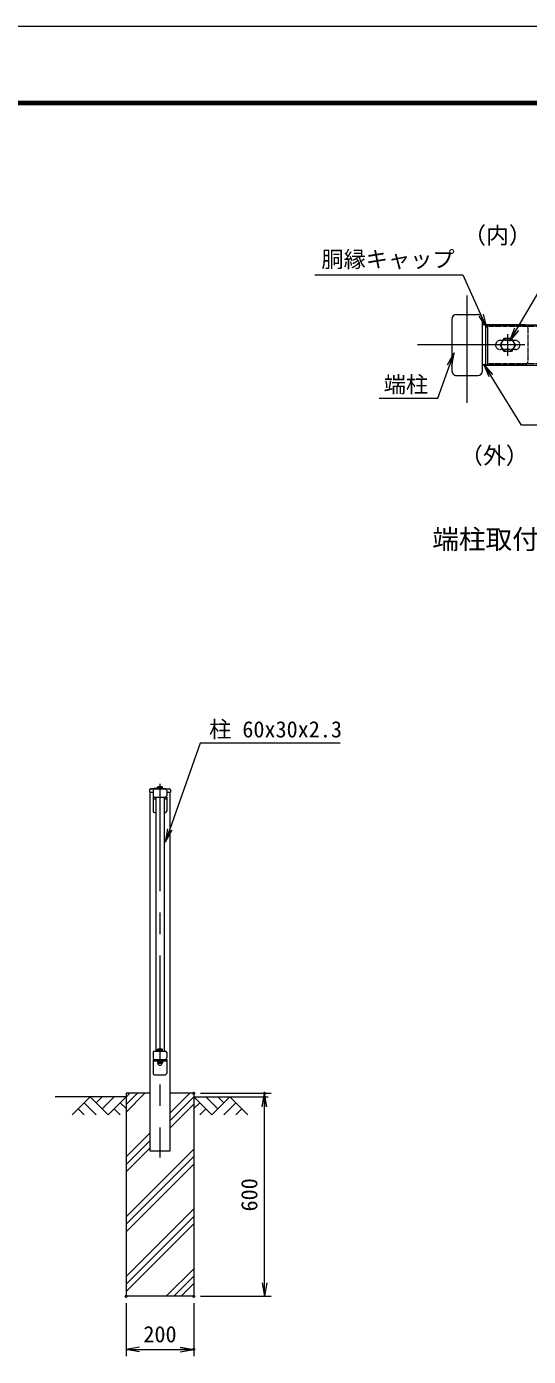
# Model space of a CAD drawing. Units: millimetres at full size. Extents: x -4200 to 4200, y -2970 to 2970.
# Drawn here: x -172 to 1311, y -961 to 2970 of the extents above; entities that cross this region are included whole.
import ezdxf
from ezdxf.enums import TextEntityAlignment as Align

# ---------------------------------------------------------------- set-up
doc = ezdxf.new("R2010")
doc.units = ezdxf.units.MM
doc.header["$LTSCALE"] = 10
doc.header["$PDMODE"] = 32
doc.header["$PDSIZE"] = 5
doc.linetypes.add('USER1', pattern=[50.8, 31.75, -6.35, 6.35, -6.35])
doc.linetypes.add('USER2', pattern=[0.375, 0.25, -0.125])
for name, color, linetype, lineweight in [('0-0_D-BGD', 7, 'Continuous', 18), ('0-1_D-STR4', 7, 'Continuous', 18), ('0-2_D-DCR-HCH', 7, 'Continuous', 13), ('0-3_D-BMK', 2, 'USER1', 13), ('0-4_D-TTL-TXT', 7, 'Continuous', 18), ('0-5_D-STR-DIM', 7, 'Continuous', 13), ('0-6_0', 7, 'Continuous', 18), ('0-8_D-STR1', 1, 'Continuous', 18), ('0-9_D-STR3', 3, 'Continuous', 13), ('0-A_D-STR-TXT', 7, 'Continuous', 13), ('0-B_D-TTL', 7, 'Continuous', 18)]:
    doc.layers.add(name, color=color, linetype=linetype, lineweight=lineweight)
doc.layers.add('0-7_Defpoints', color=253, linetype='Continuous')
doc.styles.add('ＭＳ ゴシック', font='')
doc.styles.get('ＭＳ ゴシック').set_extended_font_data('MS Gothic')

# ---------------------------------------------------------------- blocks, each defined once
blk = doc.blocks.new('_Open')
at = {"layer": '0-6_0'}
blk.add_line((-10, 1.667), (0, 0), dxfattribs=at)
blk.add_lwpolyline([(-10, -1.667), (0, 0), (-10, 0)], dxfattribs=at)

msp = doc.modelspace()

# ---------------------------------------------------------------- linework, layer by layer
at = {"layer": '0-0_D-BGD'}
for p, q in [((122.17, -193.38), (-87.83, -193.38)), ((322.17, -193.38), (542.17, -193.38))]:
    msp.add_line(p, q, dxfattribs=at)
at = {"layer": '0-1_D-STR4'}
for p, q in [((192.17, -183.38), (122.17, -183.38)), ((122.17, -183.38), (122.17, -783.38)), ((322.17, -183.38), (252.17, -183.38)), ((322.17, -183.38), (322.17, -783.38)), ((322.17, -783.38), (122.17, -783.38))]:
    msp.add_line(p, q, dxfattribs=at)
at = {"layer": '0-2_D-DCR-HCH'}
for p, q in [((15.74, -193.38), (-37.47, -246.59)), ((15.74, -193.38), (68.96, -246.59)), ((33.48, -211.12), (51.22, -193.38)), ((51.22, -228.86), (86.69, -193.38)), ((68.96, -246.59), (122.17, -193.38)), ((375.38, -246.59), (322.17, -193.38)), ((393.12, -228.86), (357.64, -193.38)), ((428.59, -193.38), (375.38, -246.59)), ((410.95, -211.21), (393.12, -193.38)), ((428.59, -193.38), (481.8, -246.59)), ((-19.73, -228.86), (-1.91, -246.59)), ((-1.99, -211.12), (33.64, -246.59)), ((86.69, -228.86), (104.51, -246.59)), ((104.43, -211.12), (122.17, -228.78)), ((339.91, -211.12), (322.17, -228.78)), ((357.64, -228.86), (339.82, -246.59)), ((446.33, -211.12), (410.69, -246.59)), ((464.07, -228.86), (446.25, -246.59))]:
    msp.add_line(p, q, dxfattribs=at)
at = {"layer": '0-3_D-BMK'}
for p, q in [((1129.81, 1857.9), (1129.81, 2199.61)), ((1249.81, 1997.11), (1249.81, 2060.4)), ((1300.67, 2028.75), (958.96, 2028.75)), ((222.17, 731.62), (222.17, -373.38))]:
    msp.add_line(p, q, dxfattribs=at)
at = {"layer": '0-5_D-STR-DIM'}
for p, q in [((342.17, -183.38), (551.18, -183.38)), ((531.18, -783.38), (531.18, -183.38)), ((342.17, -783.38), (551.18, -783.38)), ((122.17, -803.38), (122.17, -960.7)), ((322.17, -803.38), (322.17, -960.7)), ((122.17, -940.7), (322.17, -940.7))]:
    msp.add_line(p, q, dxfattribs=at)
at = {"layer": '0-6_0'}
for p, q in [((122.17, -239.02), (177.8, -183.38)), ((122.17, -216.92), (155.71, -183.38)), ((122.17, -194.82), (133.61, -183.38)), ((252.17, -241.6), (310.39, -183.38)), ((252.17, -263.7), (322.17, -193.7)), ((252.17, -285.79), (322.17, -215.79)), ((122.17, -371.6), (192.17, -301.6)), ((122.17, -393.7), (192.17, -323.7)), ((122.17, -415.79), (192.17, -345.79)), ((122.17, -548.38), (322.17, -348.38)), ((122.17, -570.47), (322.17, -370.47)), ((122.17, -592.57), (322.17, -392.57)), ((122.17, -725.15), (322.17, -525.15)), ((122.17, -747.25), (322.17, -547.25)), ((122.17, -769.35), (322.17, -569.35)), ((240.72, -783.38), (322.17, -701.93)), ((262.81, -783.38), (322.17, -724.03)), ((284.91, -783.38), (322.17, -746.12))]:
    msp.add_line(p, q, dxfattribs=at)
at = {"layer": '0-7_Defpoints'}
for p in [(322.17, -183.38), (531.18, -183.38), (122.17, -783.38), (322.17, -783.38), (322.17, -783.38), (322.17, -940.7)]:
    msp.add_point(p, dxfattribs=at)
at = {"layer": '0-8_D-STR1'}
for p, q in [((1084.81, 2104.95), (1084.81, 1952.55)), ((1098.61, 2118.75), (1161.01, 2118.75)), ((1174.81, 1952.55), (1174.81, 2104.95)), ((1297.81, 2088.75), (1174.81, 2088.75)), ((1183.81, 2088.75), (1728.31, 2088.75)), ((1183.81, 2083.5), (1183.81, 1974)), ((1188.31, 2088), (1189.81, 2088)), ((1189.81, 2088.75), (1189.81, 1968.75)), ((1297.81, 1968.75), (1174.81, 1968.75)), ((1183.81, 1968.75), (1728.31, 1968.75)), ((1188.31, 1969.5), (1189.81, 1969.5)), ((1098.61, 1938.75), (1161.01, 1938.75)), ((190.92, 713.62), (190.92, 706.62)), ((214.67, 718.82), (193.92, 716.62)), ((193.92, 716.62), (214.67, 716.62)), ((202.17, 712.02), (202.17, 696.22)), ((206.77, 716.62), (237.57, 716.62)), ((229.67, 718.82), (250.42, 716.62)), ((229.67, 716.62), (250.42, 716.62)), ((242.17, 712.02), (242.17, 696.22)), ((253.42, 713.62), (253.42, 706.62)), ((190.92, 706.62), (202.17, 706.62)), ((192.17, 706.62), (192.17, -353.38)), ((202.17, 691.62), (202.17, 650.62)), ((202.17, 687.12), (209.67, 687.12)), ((206.77, 691.62), (237.57, 691.62)), ((209.67, 691.62), (209.67, -58.38)), ((234.67, 691.62), (234.67, -58.38)), ((234.67, 687.12), (242.17, 687.12)), ((242.17, 706.62), (253.42, 706.62)), ((252.17, -353.38), (252.17, 706.62)), ((206.17, 646.62), (209.67, 646.62)), ((234.67, 646.62), (238.17, 646.62)), ((202.17, -62.98), (202.17, -78.78)), ((206.77, -58.38), (237.57, -58.38)), ((242.17, -62.98), (242.17, -78.78)), ((202.17, -83.38), (202.17, -124.38)), ((202.17, -87.88), (242.17, -87.88)), ((206.77, -83.38), (237.57, -83.38)), ((206.17, -128.38), (238.17, -128.38)), ((192.17, -353.38), (252.17, -353.38))]:
    msp.add_line(p, q, dxfattribs=at)
at = {"layer": '0-8_D-STR1', "linetype": 'USER2'}
for p, q in [((1189.81, 2083.95), (1728.31, 2083.95)), ((1309.81, 1980.75), (1309.81, 2076.75)), ((1272.31, 2042.25), (1227.31, 2042.25)), ((1272.31, 2015.25), (1227.31, 2015.25)), ((1189.81, 1973.55), (1728.31, 1973.55))]:
    msp.add_line(p, q, dxfattribs=at)
at = {"layer": '0-8_D-STR1'}
for points in [[(202.17, 691.62), (242.17, 691.62), (242.17, 650.62)], [(202.17, -83.38), (242.17, -83.38), (242.17, -124.38)]]:
    msp.add_lwpolyline(points, dxfattribs=at)
for centre, radius, start, end in [((1098.61, 2104.95), 13.8, 90.00002, 179.99999), ((1161.01, 2104.95), 13.8, 0, 90.00002), ((1188.31, 2083.5), 4.5, 90, 180), ((1188.31, 1974), 4.5, 180, 270), ((1098.61, 1952.55), 13.8, 179.99999, 270.00002), ((1161.01, 1952.55), 13.8, 270.00002, 0), ((193.92, 713.62), 3, 90, 180), ((206.77, 712.02), 4.6, 90, 180), ((237.57, 712.02), 4.6, 0, 90), ((250.42, 713.62), 3, 0, 90), ((206.77, 696.22), 4.6, 180, 270), ((237.57, 696.22), 4.6, 270, 0), ((206.17, 650.62), 4, 180, 270), ((238.17, 650.62), 4, 270, 0), ((206.77, -62.98), 4.6, 90, 180), ((237.57, -62.98), 4.6, 0, 90), ((206.77, -78.78), 4.6, 180, 270), ((237.57, -78.78), 4.6, 270, 0), ((206.17, -124.38), 4, 180, 270), ((238.17, -124.38), 4, 270, 0)]:
    msp.add_arc(centre, radius, start, end, dxfattribs=at)
at = {"layer": '0-8_D-STR1', "linetype": 'USER2'}
for centre, radius, start, end in [((1297.81, 2076.75), 12, 359.99999, 90), ((1227.31, 2028.75), 13.5, 90, 270), ((1272.31, 2028.75), 13.5, 270, 90), ((1297.81, 1980.75), 12, 270, 359.99999)]:
    msp.add_arc(centre, radius, start, end, dxfattribs=at)
at = {"layer": '0-9_D-STR3'}
for p, q in [((1272.31, 2028.78), (1261.09, 2048.22)), ((1238.54, 2009.28), (1227.31, 2028.72)), ((214.67, 721.54), (215.68, 722.12)), ((214.67, 716.62), (214.67, 721.54)), ((229.67, 716.62), (214.67, 716.62)), ((228.66, 722.12), (215.68, 722.12)), ((218.43, 716.62), (218.43, 721.54)), ((225.91, 716.62), (225.91, 721.54)), ((229.67, 721.54), (228.66, 722.12)), ((229.67, 716.62), (229.67, 721.54)), ((214.67, -53.46), (215.68, -52.88)), ((214.67, -58.38), (214.67, -53.46)), ((229.67, -58.38), (214.67, -58.38)), ((228.66, -52.88), (215.68, -52.88)), ((218.43, -58.38), (218.43, -53.46)), ((225.91, -58.38), (225.91, -53.46)), ((229.67, -53.46), (228.66, -52.88)), ((229.67, -58.38), (229.67, -53.46)), ((214.67, -87.88), (214.67, -93.8)), ((214.67, -87.88), (229.67, -87.88)), ((214.67, -93.8), (215.68, -94.38)), ((215.68, -94.38), (228.66, -94.38)), ((218.43, -87.88), (218.43, -93.8)), ((225.91, -87.88), (225.91, -93.8)), ((229.67, -93.8), (228.66, -94.38)), ((229.67, -87.88), (229.67, -93.8))]:
    msp.add_line(p, q, dxfattribs=at)
for points in [[(1261.09, 2048.22), (1238.56, 2048.24), (1227.31, 2028.72)], [(1272.31, 2028.78), (1261.06, 2009.27), (1238.54, 2009.28)]]:
    msp.add_lwpolyline(points, dxfattribs=at)
msp.add_circle((1249.81, 2028.75), 19.48, dxfattribs=at)
for centre, radius, start, end in [((215.44, 714.22), 7.9, 67.81236, 88.31726), ((222.17, 709.79), 12.33, 72.33186, 107.66814), ((228.89, 714.22), 7.9, 91.68274, 112.18764), ((215.44, -60.78), 7.9, 67.81236, 88.31726), ((222.17, -65.21), 12.33, 72.33186, 107.66814), ((228.89, -60.78), 7.9, 91.68274, 112.18764), ((215.44, -86.49), 7.9, 271.68274, 292.18764), ((222.17, -93.87), 6.51, 184.51776, 355.48224), ((222.17, -82.05), 12.33, 252.33186, 287.66814), ((228.89, -86.49), 7.9, 247.81236, 268.31726)]:
    msp.add_arc(centre, radius, start, end, dxfattribs=at)
at = {"layer": '0-A_D-STR-TXT'}
for points in [[(1974.68, 2291.77), (1402.82, 2291.77), (1256.19, 2041.89)], [(679.66, 2235.88), (1117.43, 2235.88), (1186.19, 2082.19)], [(869.89, 1871.62), (1043.2, 1871.62), (1090.77, 2003.96)], [(1728, 1791.42), (1290.24, 1791.42), (1180.25, 1970.05)], [(754.99, 851.82), (340.53, 851.82), (238.45, 560.77)]]:
    msp.add_lwpolyline(points, dxfattribs=at)
at = {"layer": '0-B_D-TTL'}
for points in [[(-4199.86, -2970.05), (4200.14, -2970.05), (4200.14, 2969.95), (-4199.86, 2969.95)], [(-3929.86, 2749.95), (3930.14, 2749.95), (3930.14, -2750.05), (-3929.86, -2750.05)], [(-3927.36, 2747.45), (3927.64, 2747.45), (3927.64, -2747.55), (-3927.36, -2747.55)], [(-3924.86, 2744.95), (3925.14, 2744.95), (3925.14, -2745.05), (-3924.86, -2745.05)], [(-3922.36, 2742.45), (3922.64, 2742.45), (3922.64, -2742.55), (-3922.36, -2742.55)], [(-3919.86, 2739.95), (3920.14, 2739.95), (3920.14, -2740.05), (-3919.86, -2740.05)]]:
    msp.add_lwpolyline(points, close=True, dxfattribs=at)

# ---------------------------------------------------------------- block references
at = {"layer": '0-5_D-STR-DIM', "xscale": 4, "yscale": 4}
for p, rotation in [((531.18, -183.38), 90), ((531.18, -783.38), 270), ((122.17, -940.7), 180)]:
    msp.add_blockref('_Open', p, dxfattribs=dict(at, rotation=rotation))
msp.add_blockref('_Open', (322.17, -940.7), dxfattribs=at)
at = {"layer": '0-A_D-STR-TXT', "xscale": 4, "yscale": 4}
for p, rotation in [((1187, 2080.36), 294.10173), ((1255.18, 2040.16), 239.59716), ((1091.44, 2005.84), 70.23082), ((1179.2, 1971.75), 121.62296), ((237.79, 558.88), 250.67255)]:
    msp.add_blockref('_Open', p, dxfattribs=dict(at, rotation=rotation))

# ---------------------------------------------------------------- texts
at = {"layer": '0-4_D-TTL-TXT', "style": 'ＭＳ ゴシック'}
msp.add_text('端柱取付詳細', height=57.7, dxfattribs=at).set_placement((1026.79, 1408.35), align=Align.BOTTOM_LEFT)
at = {"layer": '0-5_D-STR-DIM', "style": 'ＭＳ ゴシック'}
msp.add_text('600', height=48.09, rotation=90, dxfattribs=at).set_placement((524.43, -532.65), align=Align.BOTTOM_LEFT)
msp.add_text('200', height=48.09, dxfattribs=at).set_placement((173.16, -933.95), align=Align.BOTTOM_LEFT)
at = {"layer": '0-A_D-STR-TXT', "style": 'ＭＳ ゴシック'}
for s, height, p in [('（内）', 49.49, (1118.1, 2313.32)), ('胴縁キャップ', 48.09, (699.15, 2243.69)), ('端柱', 48.09, (883.27, 1873.79)), ('（外）', 49.49, (1108.9, 1662.37)), ('柱 60x30x2.3', 48.09, (367.26, 854.2))]:
    msp.add_text(s, height=height, dxfattribs=at).set_placement(p, align=Align.BOTTOM_LEFT)

doc.saveas('drawing.dxf')
